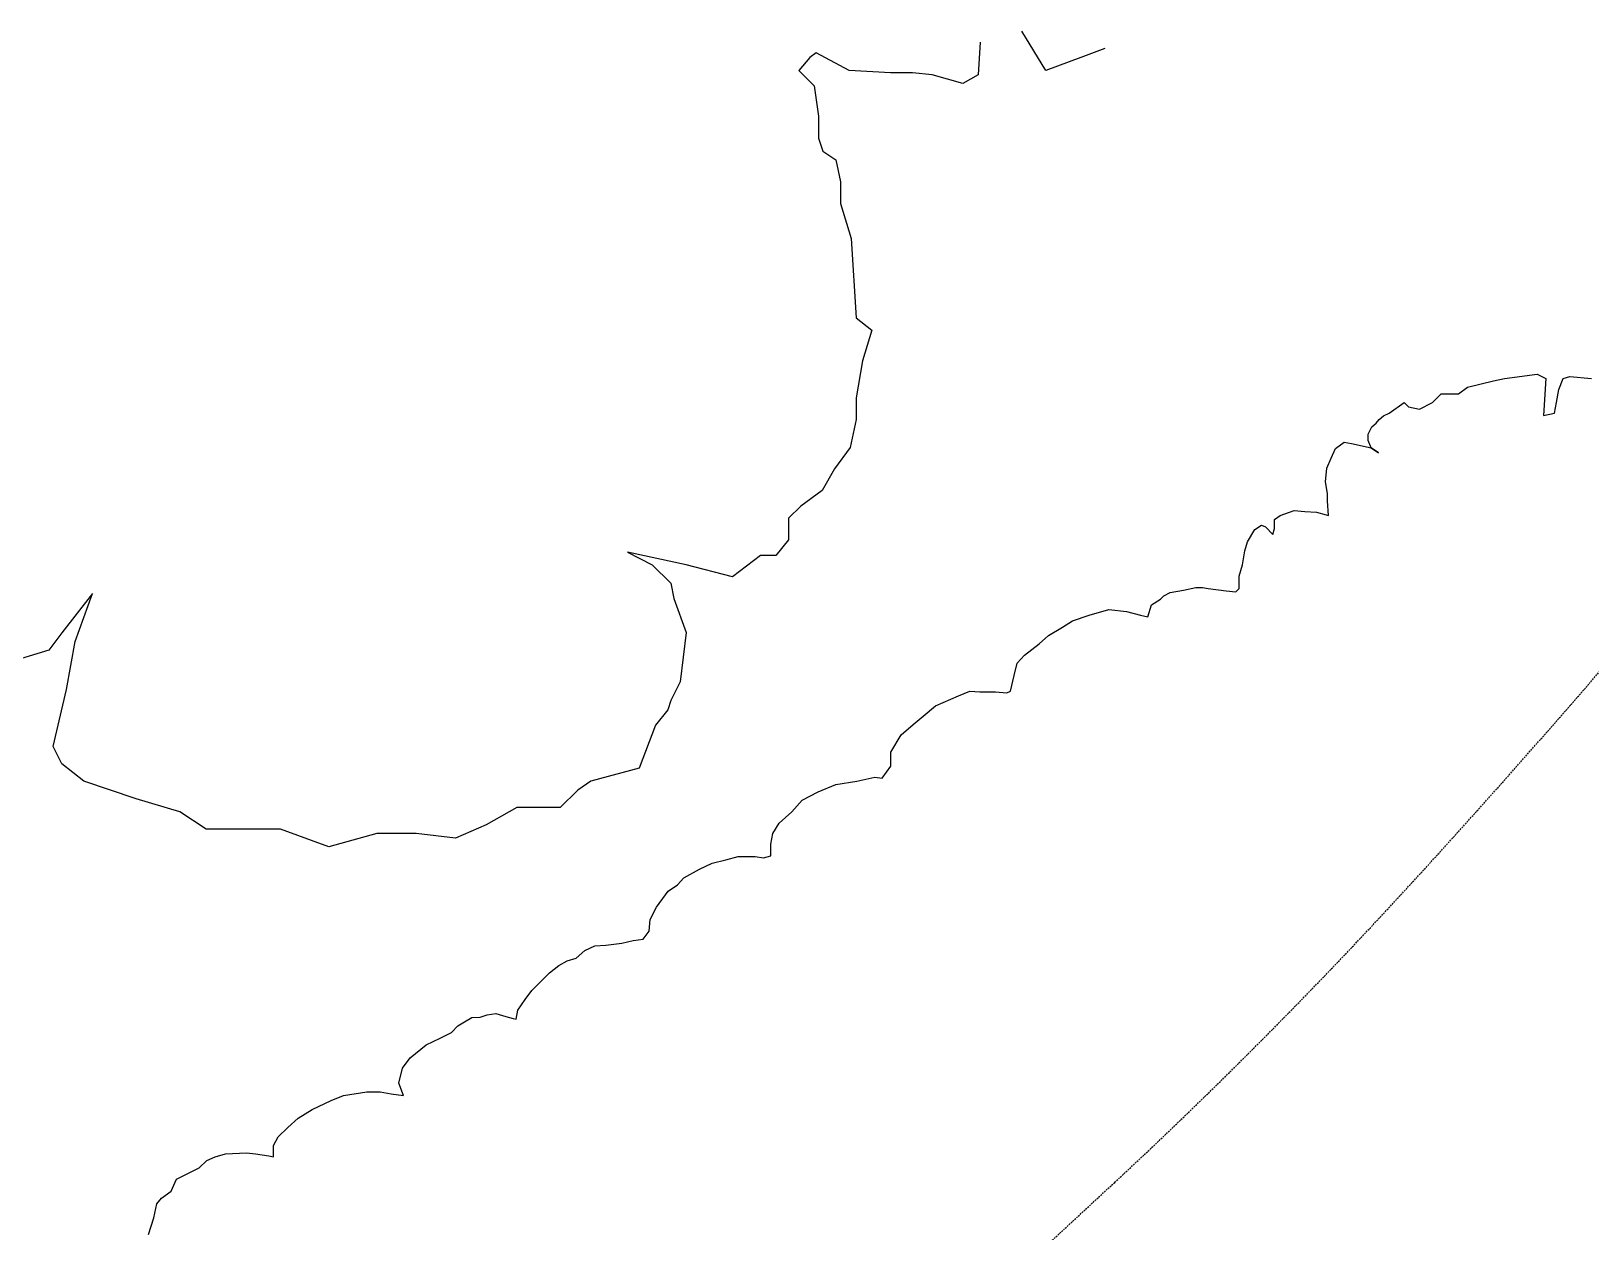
# Model space of a CAD drawing. Header units: millimetres. Extents: x 4912249 to 5235068, y 4796975 to 5005561.
# Drawn here: x 5109211 to 5120934, y 4966247 to 4975273 of the extents above; entities that cross this region are included whole.
import ezdxf

# ---------------------------------------------------------------- set-up
doc = ezdxf.new("R2010")
doc.units = ezdxf.units.MM
doc.linetypes.add('7715_SP01$0$DASHED', pattern=[19.05, 12.7, -6.35])
for name, color, linetype in [('7715_SP01$0$A941G_trees', 3, 'Continuous'), ('7715_SP01$0$BANK', 7, 'Continuous'), ('7715_SP01$0$CHANNEL', 2, 'Continuous')]:
    doc.layers.add(name, color=color, linetype=linetype)

msp = doc.modelspace()

# ---------------------------------------------------------------- linework, layer by layer
at = {"layer": '7715_SP01$0$A941G_trees'}
for p, q in [((5116344, 4975191), (5116328, 4974945)), ((5116837, 4974978), (5116656, 4975273)), ((5115063, 4975076), (5114981, 4974978)), ((5115112, 4975109), (5115063, 4975076)), ((5115359, 4974978), (5115112, 4975109)), ((5117100, 4975076), (5116837, 4974978)), ((5117280, 4975142), (5117100, 4975076)), ((5114981, 4974978), (5115096, 4974863)), ((5115671, 4974961), (5115359, 4974978)), ((5115835, 4974961), (5115671, 4974961)), ((5115983, 4974945), (5115835, 4974961)), ((5116213, 4974879), (5115983, 4974945)), ((5116328, 4974945), (5116213, 4974879)), ((5115096, 4974863), (5115129, 4974633)), ((5115129, 4974633), (5115129, 4974469)), ((5115129, 4974469), (5115162, 4974370)), ((5115162, 4974370), (5115260, 4974305)), ((5115260, 4974305), (5115293, 4974141)), ((5115293, 4974141), (5115293, 4973977)), ((5115293, 4973977), (5115375, 4973714)), ((5115375, 4973714), (5115413, 4973119)), ((5115413, 4973119), (5115529, 4973026)), ((5115529, 4973026), (5115459, 4972794)), ((5115459, 4972794), (5115413, 4972516)), ((5119940, 4972547), (5120006, 4972596)), ((5120006, 4972596), (5120202, 4972645)), ((5120202, 4972645), (5120284, 4972661)), ((5120284, 4972661), (5120530, 4972694)), ((5120530, 4972694), (5120595, 4972661)), ((5120595, 4972661), (5120579, 4972383)), ((5120693, 4972579), (5120726, 4972661)), ((5120726, 4972661), (5120775, 4972677)), ((5120775, 4972677), (5120939, 4972661)), ((5115413, 4972516), (5115413, 4972353)), ((5119417, 4972400), (5119531, 4972481)), ((5119531, 4972481), (5119564, 4972449)), ((5119646, 4972432), (5119744, 4972481)), ((5119744, 4972481), (5119810, 4972547)), ((5119810, 4972547), (5119940, 4972547)), ((5120660, 4972400), (5120677, 4972481)), ((5120677, 4972481), (5120693, 4972579)), ((5119342, 4972353), (5119375, 4972380)), ((5119375, 4972380), (5119417, 4972400)), ((5119564, 4972449), (5119646, 4972432)), ((5120579, 4972383), (5120660, 4972400)), ((5115413, 4972353), (5115366, 4972144)), ((5119260, 4972244), (5119288, 4972298)), ((5119260, 4972195), (5119260, 4972244)), ((5119288, 4972298), (5119320, 4972326)), ((5119320, 4972326), (5119342, 4972353)), ((5115366, 4972144), (5115250, 4971982)), ((5118982, 4972064), (5119015, 4972135)), ((5119015, 4972135), (5119081, 4972184)), ((5119081, 4972184), (5119135, 4972173)), ((5119135, 4972173), (5119282, 4972140)), ((5119282, 4972140), (5119260, 4972195)), ((5119282, 4972140), (5119337, 4972102)), ((5119337, 4972102), (5119282, 4972140)), ((5118950, 4971988), (5118982, 4972064)), ((5115250, 4971982), (5115157, 4971819)), ((5118939, 4971884), (5118950, 4971988)), ((5115157, 4971819), (5114995, 4971703)), ((5118955, 4971797), (5118939, 4971884)), ((5118955, 4971743), (5118955, 4971797)), ((5114995, 4971703), (5114902, 4971611)), ((5118599, 4971632), (5118704, 4971669)), ((5118704, 4971669), (5118784, 4971663)), ((5118784, 4971663), (5118871, 4971656)), ((5118871, 4971656), (5118945, 4971638)), ((5118963, 4971632), (5118955, 4971743)), ((5114902, 4971611), (5114902, 4971448)), ((5118408, 4971527), (5118458, 4971558)), ((5118458, 4971558), (5118488, 4971546)), ((5118488, 4971546), (5118544, 4971490)), ((5118556, 4971601), (5118599, 4971632)), ((5118556, 4971533), (5118556, 4971601)), ((5118945, 4971638), (5118963, 4971632)), ((5114902, 4971448), (5114809, 4971332)), ((5118334, 4971367), (5118353, 4971435)), ((5118353, 4971435), (5118408, 4971527)), ((5118544, 4971490), (5118556, 4971533)), ((5114135, 4971262), (5113694, 4971355)), ((5113694, 4971355), (5113879, 4971262)), ((5114693, 4971332), (5114483, 4971170)), ((5114809, 4971332), (5114693, 4971332)), ((5118316, 4971262), (5118334, 4971367)), ((5113879, 4971262), (5114019, 4971123)), ((5114483, 4971170), (5114135, 4971262)), ((5118291, 4971176), (5118316, 4971262)), ((5114019, 4971123), (5114042, 4971007)), ((5117773, 4971053), (5117872, 4971071)), ((5117872, 4971071), (5117964, 4971090)), ((5117964, 4971090), (5118014, 4971090)), ((5118014, 4971090), (5118057, 4971084)), ((5118057, 4971084), (5118192, 4971065)), ((5118192, 4971065), (5118266, 4971059)), ((5118266, 4971059), (5118291, 4971084)), ((5118291, 4971084), (5118291, 4971176)), ((5109672, 4971045), (5109442, 4970750)), ((5109541, 4970684), (5109672, 4971045)), ((5114042, 4971007), (5114135, 4970752)), ((5117604, 4970869), (5117632, 4970959)), ((5117632, 4970959), (5117699, 4971004)), ((5117699, 4971004), (5117724, 4971028)), ((5117724, 4971028), (5117773, 4971053)), ((5116962, 4970792), (5117039, 4970841)), ((5117039, 4970841), (5117164, 4970883)), ((5117164, 4970883), (5117311, 4970925)), ((5117311, 4970925), (5117443, 4970911)), ((5117443, 4970911), (5117548, 4970883)), ((5117548, 4970883), (5117604, 4970869)), ((5109442, 4970750), (5109344, 4970619)), ((5114135, 4970752), (5114089, 4970381)), ((5116788, 4970667), (5116858, 4970730)), ((5116858, 4970730), (5116962, 4970792)), ((5109344, 4970619), (5109015, 4970520)), ((5109475, 4970323), (5109541, 4970684)), ((5116676, 4970583), (5116788, 4970667)), ((5116600, 4970430), (5116621, 4970521)), ((5116621, 4970521), (5116676, 4970583)), ((5114089, 4970381), (5114019, 4970241)), ((5116572, 4970312), (5116600, 4970430)), ((5109377, 4969896), (5109475, 4970323)), ((5116007, 4970200), (5116181, 4970277)), ((5116181, 4970277), (5116265, 4970312)), ((5116265, 4970312), (5116342, 4970305)), ((5116342, 4970305), (5116460, 4970305)), ((5116460, 4970305), (5116544, 4970298)), ((5116544, 4970298), (5116572, 4970312)), ((5113996, 4970172), (5113903, 4970056)), ((5114019, 4970241), (5113996, 4970172)), ((5115916, 4970124), (5116007, 4970200)), ((5113903, 4970056), (5113780, 4969732)), ((5115749, 4969984), (5115840, 4970061)), ((5115840, 4970061), (5115916, 4970124)), ((5109442, 4969765), (5109377, 4969896)), ((5115672, 4969852), (5115749, 4969984)), ((5115672, 4969748), (5115672, 4969852)), ((5109607, 4969634), (5109442, 4969765)), ((5113780, 4969732), (5113418, 4969634)), ((5115417, 4969634), (5115551, 4969665)), ((5115551, 4969665), (5115606, 4969657)), ((5115606, 4969657), (5115672, 4969748)), ((5110001, 4969503), (5109607, 4969634)), ((5113320, 4969568), (5113188, 4969437)), ((5113418, 4969634), (5113320, 4969568)), ((5115007, 4969492), (5115125, 4969555)), ((5115125, 4969555), (5115259, 4969610)), ((5115259, 4969610), (5115417, 4969634)), ((5110329, 4969404), (5110001, 4969503)), ((5112860, 4969437), (5112630, 4969306)), ((5113188, 4969437), (5112860, 4969437)), ((5114928, 4969405), (5115007, 4969492)), ((5110527, 4969273), (5110329, 4969404)), ((5114786, 4969240), (5114833, 4969319)), ((5114833, 4969319), (5114928, 4969405)), ((5110855, 4969273), (5110527, 4969273)), ((5111085, 4969273), (5110855, 4969273)), ((5111447, 4969142), (5111085, 4969273)), ((5111808, 4969240), (5111447, 4969142)), ((5112104, 4969240), (5111808, 4969240)), ((5112400, 4969207), (5112104, 4969240)), ((5112630, 4969306), (5112400, 4969207)), ((5114770, 4969161), (5114786, 4969240)), ((5114715, 4969059), (5114770, 4969074)), ((5114770, 4969074), (5114770, 4969161)), ((5114116, 4968909), (5114234, 4968972)), ((5114234, 4968972), (5114329, 4969019)), ((5114329, 4969019), (5114431, 4969043)), ((5114431, 4969043), (5114526, 4969067)), ((5114526, 4969067), (5114652, 4969067)), ((5114652, 4969067), (5114715, 4969059)), ((5113998, 4968807), (5114069, 4968854)), ((5114069, 4968854), (5114116, 4968909)), ((5113911, 4968688), (5113998, 4968807)), ((5113864, 4968594), (5113911, 4968688)), ((5113811, 4968448), (5113856, 4968507)), ((5113856, 4968507), (5113864, 4968594)), ((5113373, 4968362), (5113447, 4968397)), ((5113447, 4968397), (5113529, 4968401)), ((5113529, 4968401), (5113650, 4968416)), ((5113650, 4968416), (5113736, 4968436)), ((5113736, 4968436), (5113811, 4968448)), ((5113177, 4968248), (5113240, 4968283)), ((5113240, 4968283), (5113306, 4968303)), ((5113306, 4968303), (5113373, 4968362)), ((5113040, 4968127), (5113107, 4968194)), ((5113107, 4968194), (5113177, 4968248)), ((5112923, 4967994), (5112974, 4968061)), ((5112974, 4968061), (5113040, 4968127)), ((5112856, 4967846), (5112868, 4967912)), ((5112868, 4967912), (5112923, 4967994)), ((5112370, 4967744), (5112418, 4967795)), ((5112418, 4967795), (5112469, 4967826)), ((5112469, 4967826), (5112524, 4967857)), ((5112524, 4967857), (5112586, 4967861)), ((5112586, 4967861), (5112637, 4967877)), ((5112637, 4967877), (5112704, 4967889)), ((5112704, 4967889), (5112778, 4967865)), ((5112778, 4967865), (5112833, 4967850)), ((5112833, 4967850), (5112856, 4967846)), ((5112179, 4967653), (5112285, 4967702)), ((5112285, 4967702), (5112370, 4967744)), ((5112002, 4967476), (5112059, 4967554)), ((5112059, 4967554), (5112179, 4967653)), ((5111974, 4967363), (5112002, 4967476)), ((5112009, 4967271), (5111974, 4967363)), ((5111323, 4967165), (5111465, 4967235)), ((5111465, 4967235), (5111557, 4967271)), ((5111557, 4967271), (5111733, 4967299)), ((5111733, 4967299), (5111833, 4967299)), ((5111833, 4967299), (5111917, 4967285)), ((5111917, 4967285), (5112009, 4967271)), ((5111139, 4967030), (5111217, 4967101)), ((5111217, 4967101), (5111323, 4967165)), ((5111068, 4966960), (5111139, 4967030)), ((5111033, 4966896), (5111068, 4966960)), ((5111033, 4966811), (5111033, 4966896)), ((5110474, 4966727), (5110530, 4966783)), ((5110530, 4966783), (5110594, 4966811)), ((5110594, 4966811), (5110672, 4966833)), ((5110672, 4966833), (5110828, 4966840)), ((5110828, 4966840), (5110898, 4966833)), ((5110898, 4966833), (5110997, 4966818)), ((5110997, 4966818), (5111033, 4966811)), ((5110262, 4966552), (5110304, 4966642)), ((5110304, 4966642), (5110389, 4966684)), ((5110389, 4966684), (5110474, 4966727)), ((5110155, 4966458), (5110191, 4966499)), ((5110191, 4966499), (5110262, 4966552)), ((5110133, 4966352), (5110155, 4966458)), ((5110093, 4966227), (5110133, 4966352))]:
    msp.add_line(p, q, dxfattribs=at)
at = {"layer": '7715_SP01$0$BANK', "linetype": '7715_SP01$0$DASHED'}
for centre, radius, start, end in [((5063126, 5020441), 76470, 317.62507, 320.99775), ((5090799, 4995194), 39010, 312.9024, 317.6251), ((4923765, 5174929), 284377, 311.97878, 312.90236)]:
    msp.add_arc(centre, radius, start, end, dxfattribs=at)
at = {"layer": '7715_SP01$0$CHANNEL'}
msp.add_arc((5096063, 4999002), 42800, 304.4676, 312.3066, dxfattribs=at)

doc.saveas('drawing.dxf')
